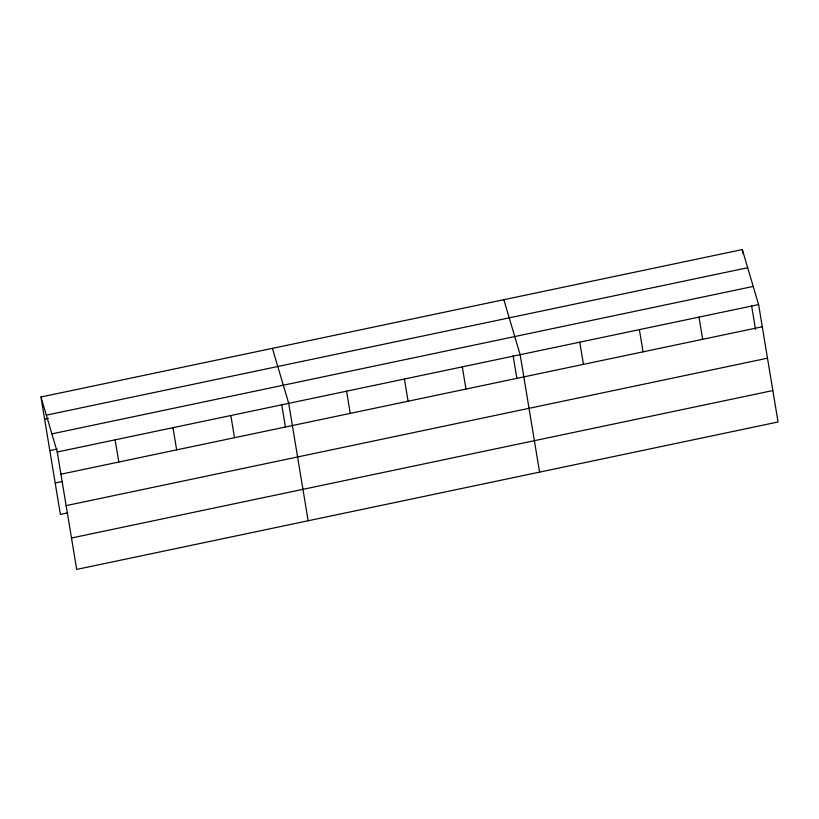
<?xml version="1.0" encoding="UTF-8"?>
<svg xmlns="http://www.w3.org/2000/svg" width="819" height="819" viewBox="0 0 819 819"><rect width="100%" height="100%" fill="white"/><g stroke="black" fill="none" stroke-linecap="round" stroke-linejoin="round"><path stroke-width="1.23" d="M40.95 397.01L742.301 249.58L758.609 304.576L778.05 421.99L76.699 569.42L57.258 452.006L40.95 397.01L60.391 514.424L67.772 512.868M46.335 415.161L747.686 267.731M44.625 419.205L48.321 418.427M51.884 433.865L753.234 286.425M49.826 450.624L57.217 449.078M57.258 452.006L758.609 304.576M60.934 474.201L762.284 326.771M55.19 483.005L62.572 481.449M66.134 505.63L767.485 358.19M71.499 538.001L772.849 390.561M503.839 299.703L520.157 354.709L539.588 472.113M272.399 348.362L288.708 403.357L308.149 520.771M742.301 249.58L742.915 253.276M751.586 305.682L755.507 329.34M698.996 317.107L702.671 339.301M639.383 329.637L643.058 351.832M579.77 342.168L583.445 364.363M513.124 355.815L516.84 378.224M462.295 366.871L465.97 389.066M404.432 379.033L408.108 401.228M346.57 391.195L350.245 413.39M281.685 404.463L285.391 426.873M230.845 415.52L234.521 437.715M172.983 427.682L176.658 449.877M115.121 439.844L118.796 462.039"/></g></svg>
